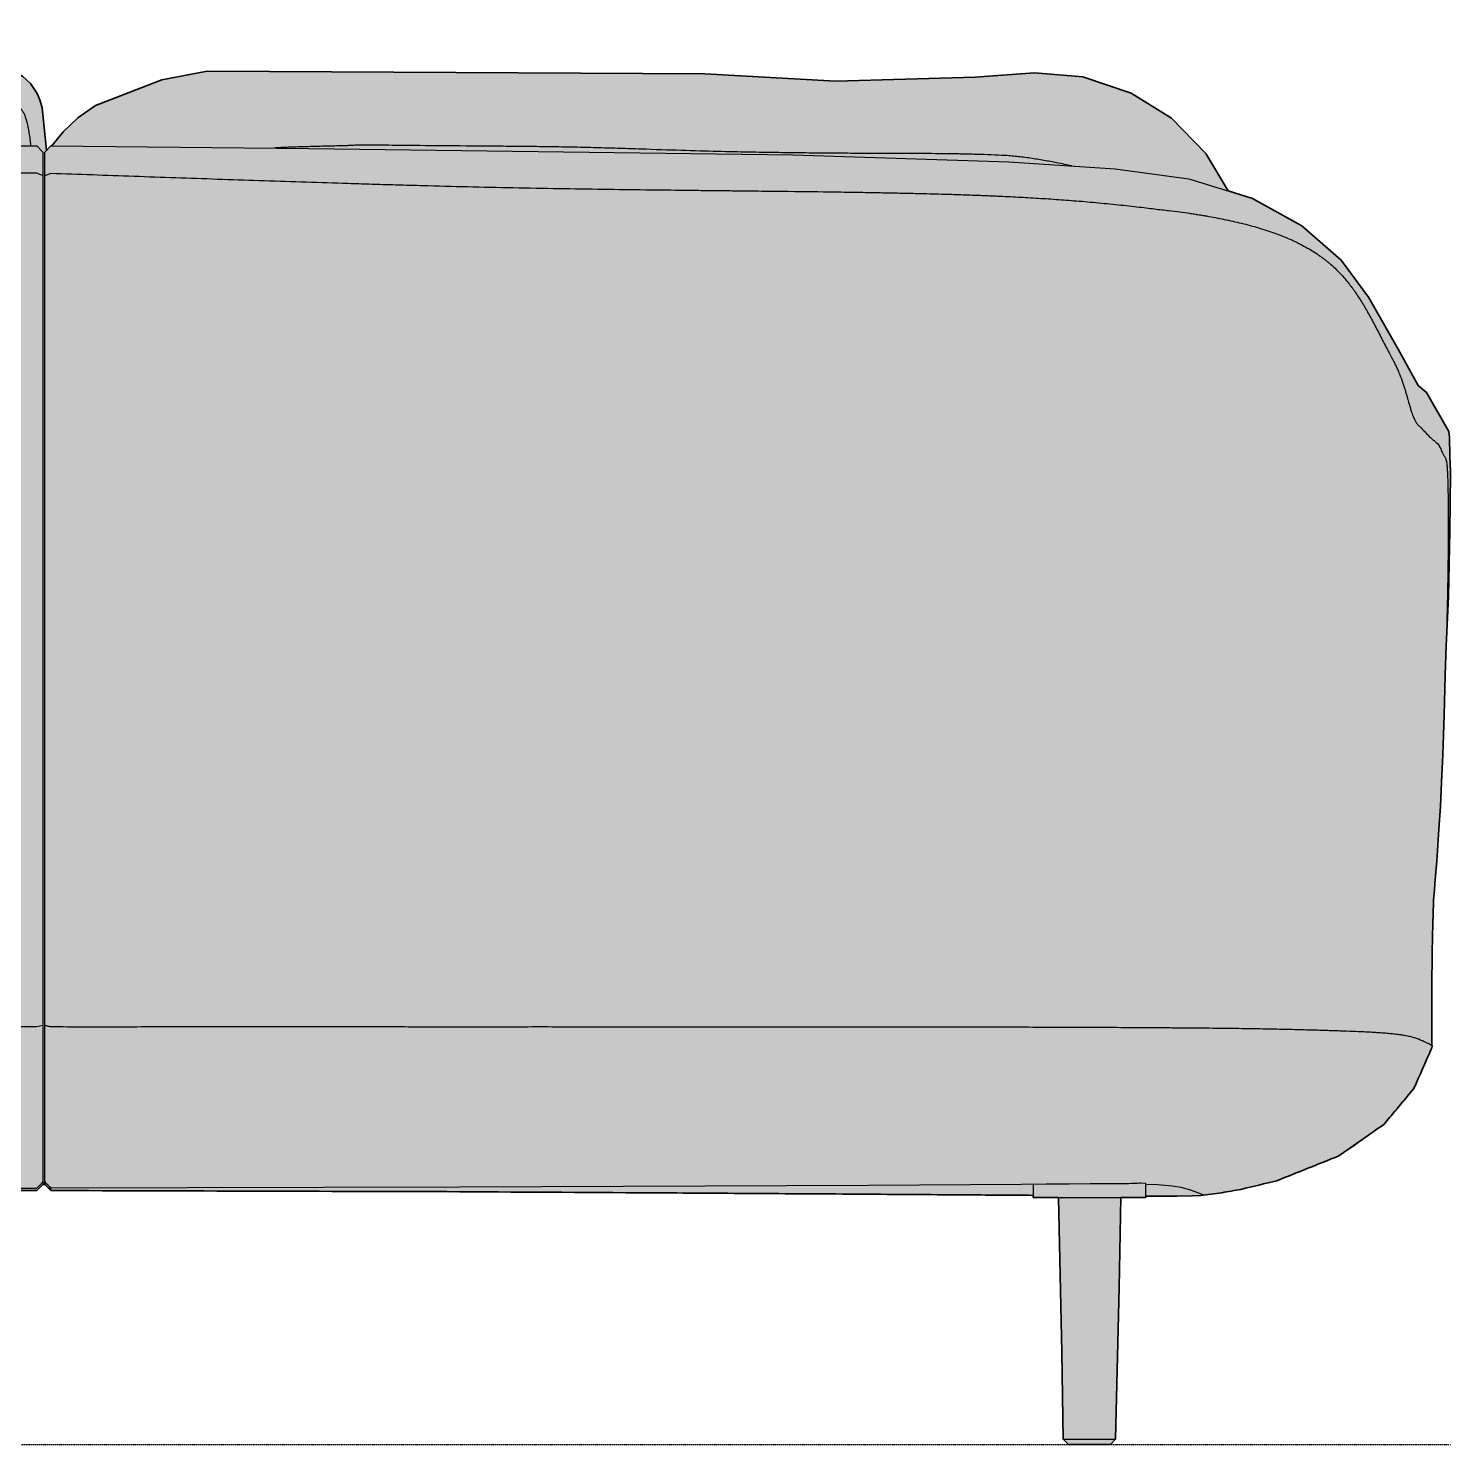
# Model space of a CAD drawing. Header units: millimetres. Extents: x -9 to 4756, y -3292 to 797.
# Drawn here: x 1513 to 2312, y -1227 to -431 of the extents above; entities that cross this region are included whole.
import ezdxf

# ---------------------------------------------------------------- set-up
doc = ezdxf.new("R2010")
doc.units = ezdxf.units.MM
doc.linetypes.add('Dots', pattern=[1, 0, -1])
doc.layers.add('Blocks', color=7, linetype='Continuous')
doc.layers.add('Blocks$Fill', color=7, linetype='Continuous', true_color=0xffffff)
for name, color, linetype, lineweight, true_color in [('Blocks$Inner', 7, 'Continuous', 25, 0x007f00), ('Blocks$Outline', 7, 'Continuous', 35, 0xff3f3f), ('Groud', 7, 'Dots', 25, 0x243775)]:
    doc.layers.add(name, color=color, linetype=linetype, lineweight=lineweight, true_color=true_color)

# ---------------------------------------------------------------- blocks, each defined once
blk = doc.blocks.new('Lune JH302 Sofa Back')
at = {"layer": 'Blocks$Fill'}
blk.add_hatch(color=256, dxfattribs=at).paths.add_polyline_path([(2350.85, 766.01), (2364.51, 761.79), (2392.23, 746.38), (2414.37, 727.08), (2429.74, 706.18), (2446.52, 676.95), (2457.62, 656.48), (2462.33, 652.61), (2474.9, 630.62), (2475.4, 627.28), (2475.56, 617.03), (2475.77, 590.3), (2474.72, 537.92), (2473.4, 510.11), (2469.4, 407), (2466.34, 366.68), (2465.39, 312.64), (2465.42, 285.21), (2465.42, 285.21), (2465.42, 285.21), (2465.44, 285.2), (2465.46, 285.19), (2465.48, 285.18), (2465.5, 285.17), (2465.51, 285.16), (2465.52, 285.15), (2465.53, 285.15), (2465.54, 285.14), (2465.54, 285.13), (2465.55, 285.13), (2465.56, 285.12), (2465.56, 285.12), (2465.57, 285.11), (2465.58, 285.11), (2465.58, 285.1), (2465.59, 285.1), (2465.59, 285.09), (2465.59, 285.09), (2465.6, 285.08), (2465.6, 285.08), (2465.6, 285.08), (2465.6, 285.08), (2465.6, 285.07), (2465.61, 285.07), (2465.61, 285.07), (2465.61, 285.07), (2465.61, 285.06), (2465.61, 285.06), (2465.61, 285.06), (2465.61, 285.06), (2465.62, 285.05), (2465.62, 285.05), (2465.62, 285.05), (2465.62, 285.05), (2465.62, 285.04), (2465.62, 285.04), (2465.62, 285.04), (2465.62, 285.03), (2465.62, 285.03), (2465.62, 285.03), (2465.62, 285.03), (2465.62, 285.02), (2465.62, 285.02), (2465.62, 285.02), (2465.62, 285.02), (2465.62, 285.01), (2465.62, 285.01), (2465.62, 285.01), (2465.62, 285.01), (2465.62, 285), (2465.62, 285), (2465.62, 285), (2465.62, 285), (2465.62, 284.99), (2465.62, 284.99), (2465.62, 284.99), (2465.62, 284.98), (2465.62, 284.98), (2465.62, 284.98), (2465.62, 284.98), (2465.62, 284.97), (2465.61, 284.97), (2465.61, 284.97), (2465.61, 284.97), (2465.61, 284.96), (2465.61, 284.96), (2465.61, 284.96), (2465.61, 284.96), (2465.6, 284.95), (2465.6, 284.95), (2465.6, 284.95), (2465.6, 284.95), (2465.6, 284.94), (2465.59, 284.94), (2465.59, 284.93), (2465.59, 284.93), (2465.58, 284.92), (2465.58, 284.92), (2465.57, 284.91), (2465.56, 284.91), (2465.56, 284.9), (2465.55, 284.9), (2465.54, 284.89), (2465.54, 284.89), (2465.53, 284.88), (2465.52, 284.88), (2465.51, 284.87), (2465.06, 283.28), (2455.25, 261.17), (2438.43, 240.97), (2413.17, 223.26), (2378.25, 209.29), (2358.04, 204.42), (2347.22, 202.53), (2335.39, 200.96), (2330.71, 200.72), (2321.95, 200.59), (2304.48, 200.59), (2304.48, 199.88), (2290.45, 199.88), (2287.59, 63.99), (2284.63, 60.93), (2261.15, 60.88), (2258.15, 63.99), (2257.29, 112.72), (2255.37, 199.88), (2241.25, 199.88), (2241.25, 201.05), (1688.89, 203.75), (1688.89, 203.76), (1685.39, 207.25), (1684.39, 207.25), (1680.89, 203.75), (958.53, 203.75), (955.03, 207.25), (954.08, 207.25), (954.08, 201.67), (952.31, 199.93), (950.54, 198.18), (950.35, 198.17), (950.09, 198.16), (949.02, 198.15), (948.18, 198.14), (947.54, 198.1), (945.79, 197.98), (939.2, 197.33), (933.98, 196.6), (932.59, 196.36), (930.72, 196), (930.24, 195.93), (929.25, 195.79), (927.88, 195.65), (924.64, 195.43), (902.56, 194.71), (778.54, 193.62), (778.54, 186.88), (764.42, 186.88), (761.65, 63.7), (758.65, 60.88), (735.2, 60.88), (732.2, 63.7), (731.35, 107.83), (729.43, 186.88), (715.31, 186.88), (715.31, 193.42), (427.52, 193.21), (424.82, 63.94), (421.82, 60.88), (398.38, 60.88), (395.38, 63.94), (392.85, 186.88), (389.54, 186.88), (386.76, 63.7), (383.76, 60.88), (360.32, 60.88), (357.32, 63.7), (356.47, 107.83), (354.54, 186.88), (340.43, 186.88), (340.43, 193.12), (297.66, 193.81), (291.89, 194.11), (290.61, 194.21), (290.03, 194.27), (289.49, 194.34), (288.48, 194.51), (288, 194.6), (287.77, 194.65), (287.56, 194.7), (287.42, 194.73), (287.29, 194.77), (286.91, 194.83), (286.58, 194.88), (286.29, 194.94), (286.04, 194.99), (285.93, 195.02), (285.82, 195.05), (285.73, 195.08), (285.64, 195.1), (285.56, 195.13), (285.49, 195.16), (285.42, 195.19), (285.39, 195.2), (285.36, 195.21), (285.33, 195.23), (285.33, 195.23), (285.33, 195.23), (285.32, 195.23), (256.35, 209.39), (243.2, 216.45), (221.39, 229.79), (204.75, 242.03), (191.21, 254.06), (177.51, 269.37), (177.49, 269.38), (177.48, 269.39), (177.46, 269.41), (177.45, 269.42), (177.43, 269.43), (177.42, 269.44), (177.41, 269.46), (177.4, 269.47), (177.39, 269.48), (177.38, 269.5), (177.36, 269.51), (177.36, 269.52), (177.35, 269.53), (177.34, 269.55), (177.33, 269.56), (177.32, 269.57), (177.31, 269.58), (177.31, 269.6), (177.3, 269.61), (177.29, 269.62), (177.29, 269.64), (177.28, 269.65), (177.28, 269.66), (177.27, 269.67), (177.27, 269.69), (177.26, 269.7), (177.26, 269.71), (177.25, 269.72), (177.25, 269.74), (177.25, 269.75), (177.25, 269.76), (177.24, 269.77), (177.24, 269.79), (177.24, 269.8), (177.24, 269.81), (177.24, 269.82), (177.24, 269.84), (177.24, 269.85), (177.24, 269.86), (177.24, 269.87), (177.24, 269.89), (177.24, 269.9), (177.24, 269.92), (177.24, 269.95), (177.24, 269.97), (177.25, 270), (177.25, 270.03), (177.25, 270.05), (177.26, 270.08), (177.27, 270.13), (177.28, 270.18), (177.31, 270.27), (177.34, 270.37), (177.66, 271.36), (177.77, 271.76), (177.82, 271.96), (177.87, 272.16), (177.91, 272.36), (177.94, 272.56), (177.96, 272.66), (177.97, 272.76), (177.98, 272.86), (177.99, 272.96), (178, 273.06), (178, 273.16), (178, 273.26), (178, 273.36), (178, 273.46), (177.99, 273.56), (177.99, 273.66), (177.98, 273.76), (177.97, 273.86), (177.95, 273.96), (177.92, 274.15), (177.88, 274.35), (177.84, 274.55), (177.75, 274.95), (177.31, 276.55), (177.21, 276.95), (177.12, 277.35), (176.96, 278.16), (176.83, 278.97), (176.77, 279.37), (176.73, 279.78), (175.27, 282.62), (174.62, 283.97), (174.32, 284.6), (174.06, 285.21), (173.38, 359.31), (173.13, 366.64), (172.79, 370.89), (168.79, 429.63), (166.77, 486.13), (163.7, 591.01), (163.63, 604.27), (163.89, 616.3), (164.07, 622.2), (175.11, 650.99), (181.54, 655.96), (182.48, 657.64), (203.57, 695.84), (219.1, 719.83), (241.58, 742.26), (268.52, 758.8), (282.36, 763.88), (286.09, 776.6), (299.57, 801.29), (317.33, 821.38), (340.66, 837.57), (365.59, 847.26), (404.66, 850.36), (469.89, 845.83), (614.09, 852.36), (722.79, 857.41), (799.71, 857.01), (850.33, 853.37), (888.21, 846.55), (924.69, 832.02), (934.75, 824.89), (943, 817.03), (953.67, 801.5), (953.71, 802.09), (955.25, 811.65), (957.34, 818.7), (960.42, 824.44), (964.69, 829.11), (970.63, 832.86), (978.81, 835.49), (989.63, 836.81), (1010.14, 838.62), (1077.45, 839.96), (1642.79, 837.48), (1660.13, 835.59), (1667.19, 833.55), (1672.81, 830.58), (1677.48, 826.4), (1681.19, 820.72), (1682.65, 817.17), (1683.94, 812.69), (1686.41, 788.88), (1688.88, 791.36), (1689.33, 791.36), (1695.69, 799.3), (1703.93, 807.04), (1713.99, 814.05), (1751.26, 828.43), (1776.66, 833.35), (2056.56, 831.81), (2130.17, 827.73), (2208.5, 829.95), (2241.92, 832.36), (2269.08, 830.18), (2296.26, 821.09), (2318.98, 806.93), (2338.35, 787.12)], flags=0)
at = {"layer": 'Blocks$Inner'}
for p, q in [((958.53, 791.36), (1680.89, 791.36)), ((1680.89, 791.36), (1684.39, 787.86)), ((1684.39, 787.86), (1684.39, 774.6)), ((1682.64, 296.14), (1680.89, 295.75)), ((1684.39, 296.54), (1682.64, 296.14)), ((1680.89, 295.75), (958.53, 295.75)), ((2273.16, 207.5), (2261.69, 207.43)), ((2304.99, 207.23), (2304.48, 207.25))]:
    blk.add_line(p, q, dxfattribs=at)
for points in [[(1686.41, 788.88), (1683.94, 812.69), (1682.65, 817.17), (1681.19, 820.72), (1677.48, 826.4), (1672.81, 830.58), (1667.19, 833.55), (1660.13, 835.59), (1642.79, 837.48), (1364.44, 840.02), (1319.66, 839.87), (1077.45, 839.96), (1010.14, 838.62), (989.63, 836.81), (978.81, 835.49), (970.63, 832.86), (964.69, 829.11), (960.42, 824.44), (957.34, 818.7), (955.25, 811.65), (953.71, 802.09), (953.67, 801.5)], [(2350.85, 766.01), (2338.35, 787.12), (2318.98, 806.93), (2296.26, 821.09), (2269.08, 830.18), (2241.92, 832.36), (2208.5, 829.95), (2130.17, 827.73), (2056.56, 831.81), (1776.66, 833.35), (1751.26, 828.43), (1713.99, 814.05), (1703.93, 807.04), (1695.69, 799.3), (1689.33, 791.36)], [(1685.39, 787.86), (1688.88, 791.36), (1833.98, 789.8), (2106.15, 786.34), (2227.56, 782.42), (2287.34, 778.42), (2328.66, 772.87), (2364.51, 761.79), (2392.23, 746.38), (2414.37, 727.08), (2429.74, 706.18), (2446.52, 676.95), (2457.62, 656.48), (2462.33, 652.61), (2474.9, 630.62), (2475.4, 627.28), (2475.56, 617.03), (2475.81, 607.76), (2475.77, 590.3), (2475.52, 574.85), (2474.72, 537.92), (2473.31, 508.13)], [(1684.39, 774.6), (1682.64, 775.33), (1680.89, 776.06), (958.53, 776.06), (956.78, 775.33), (955.03, 774.6)], [(1685.39, 774.6), (1687.14, 775.27), (1688.9, 775.99)], [(2473.43, 511.1), (2472.91, 493.62), (2472.27, 471.06), (2471.52, 449), (2470.86, 433.52), (2470.17, 419.81), (2469.4, 407), (2469, 400.96), (2468.58, 394.95), (2468.13, 388.95), (2467.66, 382.86), (2467.14, 376.47), (2466.83, 372.73), (2466.39, 367.32), (2466.34, 366.68)], [(2465.51, 284.87), (2465.06, 283.28), (2455.25, 261.17), (2438.43, 240.97), (2413.17, 223.26), (2378.25, 209.29), (2358.04, 204.42), (2347.22, 202.53), (2335.39, 200.96)], [(1685.39, 207.25), (1684.39, 207.25)], [(2261.69, 207.43), (2248.54, 207.33), (2234.6, 207.22), (2206.02, 206.99), (2148.59, 206.61), (1918.81, 205.58), (1688.89, 205.09)], [(1688.89, 203.75), (1918.73, 203.11), (2033.63, 202.44), (2091.05, 202.07), (2148.31, 201.7), (2205.19, 201.32), (2241.25, 201.05)], [(2241.25, 207.27), (2241.25, 199.88), (2304.48, 199.88), (2304.48, 207.57), (2304.31, 207.68), (2301.74, 207.83)], [(2291.02, 207.49), (2282.51, 207.52), (2273.16, 207.5)], [(2304.48, 200.59), (2308.23, 200.58), (2321.95, 200.59), (2330.71, 200.72), (2335.39, 200.96), (2336.87, 201.29), (2334.71, 202.11), (2329.9, 203.88), (2324.47, 205.53), (2319.38, 206.29), (2311.19, 206.96), (2304.99, 207.23)], [(2255.37, 199.88), (2257.29, 112.72), (2258.15, 63.99), (2261.15, 60.88), (2284.63, 60.93), (2287.59, 63.99), (2289.6, 149.24), (2290.45, 199.88)], [(2258.15, 63.99), (2259.18, 63.99), (2261.85, 63.99), (2265.88, 63.99), (2270.73, 63.98), (2275.83, 63.99), (2280.59, 63.99), (2284.41, 63.98), (2286.84, 63.99), (2287.59, 63.99)]]:
    blk.add_lwpolyline(points, dxfattribs=at)
blk.add_lwpolyline([(955.03, 208.59), (956.78, 206.84), (958.53, 205.09), (1680.89, 205.09), (1682.64, 206.84), (1684.39, 208.59), (1684.39, 207.25), (1680.89, 203.75), (958.53, 203.75), (955.03, 207.25)], close=True, dxfattribs=at)
for points, knots in [([(1677.68, 791.36), (1677.67, 791.47), (1677.66, 791.58), (1677.65, 791.69), (1677.61, 792.06), (1677.49, 793.22), (1677.2, 795.73), (1676.74, 798.79), (1676.25, 801.33), (1675.83, 803.18), (1675.49, 804.55), (1675.16, 805.83), (1674.73, 807.28), (1674.18, 808.79), (1673.52, 810.05), (1672.88, 811.03), (1672.33, 811.8), (1671.7, 812.57), (1670.78, 813.56), (1669.49, 814.73), (1668.08, 815.79), (1666.9, 816.55), (1666, 817.08), (1665.08, 817.55), (1663.81, 818.1), (1662.14, 818.68), (1660.4, 819.14), (1658.98, 819.48), (1658.09, 819.68), (1657.38, 819.83), (1656.71, 819.95), (1655.6, 820.13), (1654.04, 820.29), (1652.22, 820.43), (1650.45, 820.59), (1648.86, 820.76), (1647.17, 820.98), (1645.51, 821.25), (1643.74, 821.55), (1641.82, 821.86), (1639.66, 822.17), (1637.19, 822.47), (1634.82, 822.71), (1632.71, 822.87), (1630.95, 822.99), (1629.25, 823.09), (1627.26, 823.25), (1625.03, 823.44), (1622.34, 823.67), (1618.1, 823.94), (1611.99, 824.14), (1602.15, 824.21), (1592.51, 824.18), (1579.94, 824.04), (1564.78, 823.81), (1547.72, 823.51), (1529.3, 823.17), (1510.12, 822.83), (1490.79, 822.49), (1475.05, 822.23), (1462.97, 822.03), (1454.29, 821.89), (1445.83, 821.76), (1434.49, 821.57), (1420.38, 821.35), (1403.47, 821.07), (1381, 820.68), (1353.03, 820.18), (1330.8, 819.75), (1319.71, 819.52)], [0.6914513, 0.6914513, 0.6914513, 0.6914513, 0.6920154, 0.6920154, 0.6920154, 0.6939655, 0.6982759, 0.7068966, 0.7155172, 0.7198276, 0.7241379, 0.7284483, 0.7327586, 0.7413793, 0.75, 0.7543103, 0.7586207, 0.762931, 0.7672414, 0.7758621, 0.7844828, 0.7887931, 0.7931034, 0.7974138, 0.8017241, 0.8103448, 0.8189655, 0.8232759, 0.8275862, 0.8297414, 0.8318966, 0.8362069, 0.8448276, 0.8534483, 0.8577586, 0.862069, 0.8663793, 0.8706897, 0.875, 0.8793103, 0.8836207, 0.887931, 0.8922414, 0.8943966, 0.8965517, 0.8987069, 0.9008621, 0.9051724, 0.9094828, 0.9137931, 0.9224138, 0.9267241, 0.9310345, 0.9353448, 0.9396552, 0.9439655, 0.9482759, 0.9525862, 0.9568966, 0.9612069, 0.9633621, 0.9655172, 0.9676724, 0.9698276, 0.9741379, 0.9784483, 0.9827586, 0.9913793, 1, 1, 1, 1]), ([(2262.87, 780.05), (2261.98, 780.27), (2261.01, 780.49), (2259.95, 780.72), (2258.54, 781.03), (2254.89, 781.77), (2248.31, 783.01), (2241.89, 784.08), (2236.77, 784.81), (2233.03, 785.28), (2229.31, 785.64), (2224.17, 786.02), (2217.61, 786.32), (2211.04, 786.5), (2205.93, 786.62), (2202.16, 786.73), (2198.65, 786.83), (2194.39, 786.91), (2189.37, 786.95), (2183.88, 786.98), (2178.66, 787.01), (2174.18, 787.05), (2169.1, 787.09), (2161.8, 787.11), (2151.74, 787.13), (2138.72, 787.14), (2125.15, 787.22), (2111.9, 787.36), (2098.4, 787.52), (2083.6, 787.76), (2066.57, 788.08), (2046.3, 788.64), (2027.52, 789.28), (2011.86, 789.79), (1999.93, 790.16), (1989.94, 790.43), (1981.96, 790.6), (1976.07, 790.72), (1970.01, 790.81), (1961.46, 790.92), (1950.19, 791.04), (1936.19, 791.16), (1917.54, 791.31), (1895.52, 791.49), (1875.08, 791.7), (1864.61, 791.8), (1860.9, 791.73), (1858.95, 791.64), (1857.51, 791.55), (1855.89, 791.47), (1854.13, 791.41), (1852.46, 791.36), (1850.56, 791.32), (1847.97, 791.26), (1844.54, 791.18), (1840.24, 791.08), (1834.32, 790.93), (1828.32, 790.76), (1822.52, 790.54), (1818.48, 790.35), (1815.91, 790.22), (1814.69, 790.16)], [0.148065, 0.148065, 0.148065, 0.148065, 0.1587722, 0.1587722, 0.1587722, 0.1730769, 0.1923077, 0.2115385, 0.2211538, 0.2307692, 0.2403846, 0.25, 0.2692308, 0.2884615, 0.2980769, 0.3076923, 0.3173077, 0.3269231, 0.3461538, 0.3653846, 0.375, 0.3846154, 0.3942308, 0.4038462, 0.4230769, 0.4423077, 0.4615385, 0.4807692, 0.5, 0.5192308, 0.5384615, 0.5576923, 0.5769231, 0.5865385, 0.5961538, 0.6057692, 0.6105769, 0.6153846, 0.6201923, 0.625, 0.6346154, 0.6442308, 0.6538462, 0.6730769, 0.6923077, 0.7115385, 0.7307692, 0.7403846, 0.75, 0.7596154, 0.7644231, 0.7692308, 0.7740385, 0.7788462, 0.7884615, 0.7980769, 0.8076923, 0.8269231, 0.8365385, 0.8461538, 0.8551052, 0.8551052, 0.8551052, 0.8551052]), ([(1685.39, 774.6), (1685.39, 775.79), (1685.39, 778), (1685.39, 780.86), (1685.39, 782.88), (1685.39, 784.25), (1685.39, 786.05), (1685.39, 787.78), (1685.39, 787.98), (1685.39, 787.73)], [0, 0, 0, 0, 0.0714286, 0.1428571, 0.2142857, 0.25, 0.2857143, 0.4285714, 0.5714286, 0.5714286, 0.5714286, 0.5714286]), ([(1688.9, 775.99), (1704.44, 775.46), (1735.58, 774.31), (1774.64, 772.97), (1805.97, 771.93), (1829.52, 771.15), (1849.16, 770.52), (1864.92, 770.03), (1876.71, 769.67), (1888.68, 769.33), (1905.13, 768.88), (1926.26, 768.35), (1952.04, 767.8), (1977.68, 767.34), (2002.63, 766.96), (2026.35, 766.66), (2044.63, 766.45), (2058.09, 766.3), (2064.37, 766.23), (2067.4, 766.2)], [5.97129761, 5.97129761, 5.97129761, 5.97129761, 5.97936213, 5.98742664, 5.9914589, 5.99549116, 5.99952342, 6.00153954, 6.00355567, 6.0055718, 6.00758793, 6.01162019, 6.01565245, 6.01968471, 6.02371696, 6.02774922, 6.03178148, 6.03379761, 6.03581204, 6.03581204, 6.03581204, 6.03581204]), ([(1684.39, 774.6), (1684.39, 766.5), (1684.39, 754.76), (1684.39, 739.23), (1684.39, 724.48), (1684.39, 709.48), (1684.39, 694.41), (1684.39, 683.22), (1684.39, 667.97), (1684.39, 648.48), (1684.39, 629.22), (1684.39, 614.43), (1684.39, 605.2), (1684.39, 597.04), (1684.39, 582.86), (1684.39, 562.57), (1684.39, 535.07), (1684.39, 507.45), (1684.39, 478.71), (1684.39, 449.99), (1684.39, 421.37), (1684.39, 392.86), (1684.39, 368.63), (1684.39, 347.49), (1684.39, 330.8), (1684.39, 315.48), (1684.39, 304.51), (1684.39, 298.57), (1684.39, 296.54)], [21.730316, 21.730316, 21.730316, 21.730316, 47.914755, 59.376517, 70.83828, 94.171644, 105.836231, 117.096148, 128.356064, 152.234259, 176.112453, 186.441565, 196.770677, 203.875088, 210.9795, 239.400705, 264.850667, 293.509517, 322.28524, 351.052706, 379.793587, 408.561195, 437.363881, 453.450994, 472.901596, 488.171417, 500.087478, 506.284233, 506.284233, 506.284233, 506.284233]), ([(1685.39, 296.55), (1685.39, 304.5), (1685.39, 320.4), (1685.39, 344.28), (1685.39, 364.18), (1685.39, 380.11), (1685.39, 392.08), (1685.39, 404.08), (1685.39, 420.09), (1685.39, 440.15), (1685.39, 464.32), (1685.39, 496.59), (1685.39, 528.91), (1685.39, 561.19), (1685.39, 585.38), (1685.39, 605.53), (1685.39, 621.63), (1685.39, 633.68), (1685.39, 645.72), (1685.39, 657.75), (1685.39, 669.76), (1685.39, 685.66), (1685.39, 705.46), (1685.39, 736.76), (1685.39, 759.6), (1685.39, 774.6)], [2.9712977, 2.9712977, 2.9712977, 2.9712977, 3.0212976, 3.0712976, 3.1212976, 3.1462976, 3.1712976, 3.1962976, 3.2212976, 3.2712976, 3.3212976, 3.3712976, 3.4712976, 3.5212976, 3.5712976, 3.6212976, 3.6462976, 3.6712976, 3.6962976, 3.7212976, 3.7462976, 3.7712976, 3.8212976, 3.8712976, 3.9712976, 3.9712976, 3.9712976, 3.9712976]), ([(2067.41, 766.2), (2070.44, 766.16), (2076.31, 766.1), (2087.43, 765.98), (2105.29, 765.78), (2122.55, 765.57), (2137.6, 765.36), (2148.02, 765.19), (2156.18, 765.04), (2162.5, 764.92), (2167.22, 764.82), (2171.73, 764.72), (2177.22, 764.6), (2183.33, 764.44), (2189.68, 764.27), (2195.33, 764.1), (2200.58, 763.93), (2205.67, 763.76), (2210.04, 763.6), (2213.72, 763.45), (2216.64, 763.33), (2219.64, 763.2), (2223.55, 763.03), (2228.4, 762.8), (2234.13, 762.5), (2241.72, 762.08), (2249.27, 761.61), (2256.9, 761.08), (2262.65, 760.65), (2268.63, 760.17), (2276.97, 759.45), (2287.59, 758.42), (2299.65, 757.09), (2309.89, 755.87), (2317.57, 754.92), (2323.73, 754.15), (2328.2, 753.56), (2331.74, 753.05), (2334.51, 752.62), (2337.3, 752.17), (2340.81, 751.56), (2344.99, 750.78), (2349.81, 749.79), (2354.67, 748.72), (2359.59, 747.55), (2366, 745.87), (2373.76, 743.52), (2381.04, 740.83), (2386.59, 738.44), (2390.59, 736.53), (2394.46, 734.47), (2398.2, 732.27), (2401.14, 730.35), (2403.37, 728.77), (2405, 727.55), (2406.49, 726.38), (2408.26, 724.92), (2410.28, 723.14), (2412.82, 720.7), (2415.37, 717.98), (2417.7, 715.21), (2420.09, 712.18), (2423.19, 707.85), (2426.3, 702.95), (2428.76, 698.76), (2430.56, 695.56), (2432.41, 692.14), (2434.99, 687.23), (2437.59, 682.15), (2440.03, 677.44), (2441.75, 674.21), (2443.31, 671.26), (2444.65, 668.6), (2445.83, 666.15), (2447.26, 662.95), (2448.77, 659.06), (2449.97, 655.27), (2450.81, 652.46), (2451.38, 650.44), (2451.88, 648.68), (2452.42, 646.76), (2452.86, 645.21), (2453.29, 643.77), (2453.63, 642.67), (2453.94, 641.7), (2454.22, 640.89), (2454.45, 640.25), (2454.68, 639.63), (2454.98, 638.88), (2455.35, 638.04), (2455.79, 637.13), (2456.42, 635.99), (2457.13, 634.95), (2457.99, 633.97), (2458.72, 633.25), (2459.52, 632.51), (2460.61, 631.43), (2461.73, 630.22), (2462.86, 628.98), (2463.71, 628.11), (2464.4, 627.43), (2464.95, 626.93), (2465.36, 626.57), (2465.77, 626.22), (2466.34, 625.77), (2467.05, 625.23), (2467.9, 624.55), (2468.69, 623.77), (2469.42, 622.73), (2470.07, 621.47), (2470.55, 620.44), (2470.9, 619.68), (2471.13, 619.17), (2471.35, 618.69), (2471.64, 618.1), (2471.99, 617.49), (2472.38, 616.97), (2472.86, 616.3), (2473.26, 615.32), (2473.57, 613.85), (2473.75, 612.56), (2473.89, 611.32), (2473.97, 610.32), (2474.02, 609.56), (2474.06, 609), (2474.09, 608.56), (2474.11, 608.12), (2474.14, 607.63), (2474.17, 607.09), (2474.19, 606.57), (2474.21, 605.98), (2474.25, 605.14), (2474.29, 604), (2474.34, 602.48), (2474.39, 600.3), (2474.45, 597.3), (2474.51, 593.51), (2474.55, 589.6), (2474.59, 584.09), (2474.61, 576.7), (2474.57, 568.59), (2474.51, 561.84), (2474.45, 556.66), (2474.38, 551.5), (2474.3, 546.35), (2474.22, 541.93), (2474.15, 538.28), (2474.09, 535.41), (2474.02, 532.64), (2473.94, 529.26), (2473.84, 525.11), (2473.71, 520.19), (2473.56, 515.24), (2473.47, 512.3), (2473.42, 510.73)], [0.0645161, 0.0645161, 0.0645161, 0.0645161, 0.0665323, 0.0685484, 0.0725806, 0.0806452, 0.0846774, 0.0887097, 0.0927419, 0.0947581, 0.0967742, 0.0987903, 0.1008065, 0.1048387, 0.108871, 0.1129032, 0.1169355, 0.1209677, 0.125, 0.1270161, 0.1290323, 0.1310484, 0.1330645, 0.1370968, 0.141129, 0.1451613, 0.1532258, 0.1572581, 0.1612903, 0.1653226, 0.1693548, 0.1774194, 0.1854839, 0.1935484, 0.2016129, 0.2096774, 0.2177419, 0.2217742, 0.2258065, 0.2298387, 0.233871, 0.2419355, 0.25, 0.2580645, 0.266129, 0.2741935, 0.2903226, 0.3064516, 0.3145161, 0.3225806, 0.3306452, 0.3387097, 0.3467742, 0.3508065, 0.3548387, 0.358871, 0.3629032, 0.3709677, 0.3790323, 0.3870968, 0.391129, 0.3951613, 0.4032258, 0.4112903, 0.4153226, 0.4193548, 0.4233871, 0.4274194, 0.4354839, 0.4395161, 0.4435484, 0.4475806, 0.4516129, 0.4556452, 0.4596774, 0.4677419, 0.4758065, 0.4798387, 0.483871, 0.4879032, 0.4919355, 0.5, 0.5040323, 0.5080645, 0.5120968, 0.5141129, 0.516129, 0.5181452, 0.5201613, 0.5241935, 0.5282258, 0.5322581, 0.5403226, 0.5443548, 0.5483871, 0.5524194, 0.5564516, 0.5645161, 0.5685484, 0.5725806, 0.5766129, 0.578629, 0.5806452, 0.5826613, 0.5846774, 0.5887097, 0.5927419, 0.5967742, 0.6008065, 0.6048387, 0.608871, 0.6108871, 0.6129032, 0.6149194, 0.6169355, 0.6209677, 0.625, 0.6290323, 0.6370968, 0.641129, 0.6451613, 0.6491935, 0.6532258, 0.6572581, 0.6612903, 0.6653226, 0.6693548, 0.6733871, 0.6754032, 0.6774194, 0.6794355, 0.6814516, 0.6854839, 0.6895161, 0.6935484, 0.7016129, 0.7096774, 0.7177419, 0.7258065, 0.7419355, 0.7580645, 0.766129, 0.7741935, 0.7822581, 0.7903226, 0.7983871, 0.8024194, 0.8064516, 0.8104839, 0.8145161, 0.8225806, 0.8306452, 0.8346774, 0.8387097, 0.8387097, 0.8387097, 0.8387097]), ([(2466.35, 366.82), (2466.3, 365.53), (2466.21, 362.95), (2466.05, 358.01), (2465.89, 352.36), (2465.75, 346.45), (2465.65, 341.27), (2465.57, 336.64), (2465.52, 332.39), (2465.48, 329.05), (2465.46, 326.43), (2465.44, 324.44), (2465.43, 322.52), (2465.41, 320.21), (2465.4, 317.64), (2465.39, 314.98), (2465.38, 311.82), (2465.38, 308.99), (2465.38, 306.06), (2465.38, 303.65), (2465.39, 301.12), (2465.39, 297.87), (2465.4, 293.9), (2465.41, 289.39), (2465.41, 286.56), (2465.42, 285.21)], [0.903393, 0.903393, 0.903393, 0.903393, 0.90524194, 0.90725806, 0.91129032, 0.91532258, 0.91935484, 0.9233871, 0.92741935, 0.93145161, 0.93346774, 0.93548387, 0.9375, 0.93951613, 0.94354839, 0.94758065, 0.9516129, 0.95967742, 0.96370968, 0.96774194, 0.97177419, 0.97580645, 0.98387097, 0.99193548, 1, 1, 1, 1]), ([(1684.39, 296.54), (1684.39, 292.47), (1684.39, 284.45), (1684.39, 275.13), (1684.39, 268.27), (1684.39, 263.58), (1684.39, 259.1), (1684.39, 253.4), (1684.39, 246.85), (1684.39, 239.51), (1684.39, 232.81), (1684.39, 226.85), (1684.39, 221.84), (1684.39, 216.34), (1684.39, 211.41), (1684.39, 209.25), (1684.39, 208.58)], [-179.671986, -179.671986, -179.671986, -179.671986, -167.007245, -154.172424, -148.358851, -142.545279, -136.731707, -130.918135, -119.291702, -107.66527, -94.186945, -80.708621, -67.230312, -53.752003, -26.876289, 0, 0, 0, 0]), ([(1685.39, 208.59), (1685.39, 209.14), (1685.39, 210.86), (1685.39, 215.23), (1685.39, 220.59), (1685.39, 226.08), (1685.39, 230.05), (1685.39, 233.6), (1685.39, 237.38), (1685.39, 241.53), (1685.39, 246.12), (1685.39, 249.76), (1685.39, 253.6), (1685.39, 257.64), (1685.39, 261.89), (1685.39, 267.86), (1685.39, 275.75), (1685.39, 285.77), (1685.39, 292.88), (1685.39, 296.55)], [2, 2, 2, 2, 2.125, 2.25, 2.375, 2.4375, 2.5, 2.53125, 2.5625, 2.625, 2.65625, 2.6875, 2.71875, 2.75, 2.78125, 2.8125, 2.875, 2.9375, 3, 3, 3, 3]), ([(1688.84, 295.75), (1688.27, 295.89), (1687.12, 296.16), (1685.96, 296.42), (1685.39, 296.55)], [1.9714279, 1.9714279, 1.9714279, 1.9714279, 2.4712977, 2.9712977, 2.9712977, 2.9712977, 2.9712977]), ([(2465.42, 285.21), (2464.25, 286.02), (2463.36, 286.42), (2461.98, 287.01), (2460.67, 287.65), (2459.4, 288.21), (2458.04, 288.82), (2456.43, 289.42), (2454.44, 290.06), (2452.26, 290.49), (2450.08, 290.93), (2448.17, 291.26), (2446.31, 291.49), (2444.64, 291.68), (2443.27, 291.81), (2441.78, 291.95), (2440.17, 292.11), (2438.43, 292.28), (2436.51, 292.41), (2434.41, 292.54), (2431.38, 292.75), (2427.08, 292.97), (2421.01, 293.22), (2413.96, 293.47), (2405.76, 293.74), (2396.41, 294.02), (2385.72, 294.29), (2373.8, 294.56), (2360.53, 294.76), (2348.48, 294.93), (2338.36, 295.03), (2330.47, 295.09), (2322.35, 295.15), (2311.32, 295.25), (2297.09, 295.33), (2273.6, 295.46), (2243.42, 295.56), (2206.65, 295.64), (2169.71, 295.6), (2132.72, 295.76), (2095.72, 295.73), (2058.78, 295.75), (2021.75, 295.74), (1984.77, 295.74), (1947.75, 295.76), (1910.77, 295.67), (1873.8, 295.81), (1836.8, 295.75), (1799.8, 295.78), (1762.82, 295.79), (1725.83, 295.72), (1701.19, 295.75), (1688.84, 295.75)], [1, 1, 1, 1, 1.0285714, 1.0571429, 1.0857143, 1.1142857, 1.1428571, 1.1714286, 1.2, 1.2285714, 1.2428571, 1.2571429, 1.2714286, 1.2785714, 1.2857143, 1.2928571, 1.3, 1.3071429, 1.3142857, 1.3214286, 1.3285714, 1.3428571, 1.3571429, 1.3714286, 1.3857143, 1.4, 1.4142857, 1.4285714, 1.4428571, 1.4571429, 1.4642857, 1.4714286, 1.4785714, 1.4857143, 1.5, 1.5142857, 1.5428571, 1.5714286, 1.6, 1.6285714, 1.6571429, 1.6857143, 1.7142857, 1.7428571, 1.7714286, 1.8, 1.8285714, 1.8571429, 1.8857143, 1.9142857, 1.9428571, 1.9714279, 1.9714279, 1.9714279, 1.9714279]), ([(1685.39, 208.59), (1685.97, 208.01), (1687.14, 206.84), (1688.3, 205.68), (1688.88, 205.09)], [0, 0, 0, 0, 0.5, 0.9993436, 0.9993436, 0.9993436, 0.9993436]), ([(1685.39, 207.25), (1685.39, 207.46), (1685.39, 207.92), (1685.39, 208.35), (1685.39, 208.59)], [1, 1, 1, 1, 1.444444, 2, 2, 2, 2])]:
    blk.add_open_spline(points, degree=3, knots=knots, dxfattribs=at)
for points in [[(2263.12, 760.62), (2263.65, 760.56), (2264.18, 760.5), (2264.71, 760.44)], [(2465.42, 285.21), (2465.66, 285.1), (2465.69, 284.98), (2465.51, 284.87)], [(1688.89, 203.75), (1688.31, 204.34), (1687.14, 205.5), (1685.97, 206.67), (1685.39, 207.25)], [(1688.89, 205.09), (1688.89, 205.05), (1688.89, 204.95), (1688.9, 204.81), (1688.9, 204.66), (1688.91, 204.51), (1688.91, 204.36), (1688.9, 204.21), (1688.9, 204.07), (1688.89, 203.91), (1688.9, 203.81), (1688.89, 203.75)], [(2292.13, 207.48), (2291.82, 207.48), (2291.51, 207.48), (2291.02, 207.49)], [(2301.75, 207.83), (2300.68, 207.82), (2297.94, 207.76), (2294.19, 207.59), (2292.13, 207.48)]]:
    blk.add_open_spline(points, degree=3, dxfattribs=at)
at = {"layer": 'Blocks$Outline'}
for points in [[(953.67, 801.5), (953.71, 802.09), (955.25, 811.65), (957.34, 818.7), (960.42, 824.44), (964.69, 829.11), (970.63, 832.86), (978.81, 835.49), (989.63, 836.81), (1010.14, 838.62), (1077.45, 839.96), (1319.66, 839.87), (1364.44, 840.02), (1642.79, 837.48), (1660.13, 835.59), (1667.19, 833.55), (1672.81, 830.58), (1677.48, 826.4), (1681.19, 820.72), (1682.65, 817.17), (1683.94, 812.69), (1686.41, 788.88)], [(1689.33, 791.36), (1695.69, 799.3), (1703.93, 807.04), (1713.99, 814.05), (1751.26, 828.43), (1776.66, 833.35), (2056.56, 831.81), (2130.17, 827.73), (2208.5, 829.95), (2241.92, 832.36), (2269.08, 830.18), (2296.26, 821.09), (2318.98, 806.93), (2338.35, 787.12), (2350.85, 766.01)], [(1686.41, 788.88), (1688.88, 791.36), (1689.33, 791.36)], [(2350.85, 766.01), (2364.51, 761.79), (2392.23, 746.38), (2414.37, 727.08), (2429.74, 706.18), (2446.52, 676.95), (2457.62, 656.48), (2462.33, 652.61), (2474.9, 630.62), (2475.4, 627.28), (2475.56, 617.03), (2475.81, 607.76), (2475.77, 590.3), (2475.52, 574.85), (2474.72, 537.92), (2473.4, 510.11)], [(2473.4, 510.11), (2472.91, 493.62), (2472.27, 471.06), (2471.52, 449), (2470.86, 433.52), (2470.17, 419.81), (2469.4, 407), (2469, 400.96), (2468.58, 394.95), (2468.13, 388.95), (2467.66, 382.86), (2467.14, 376.47), (2466.83, 372.73), (2466.39, 367.32), (2466.34, 366.68)], [(1684.39, 207.25), (1680.89, 203.75), (958.53, 203.75), (955.03, 207.25)], [(1685.39, 207.25), (1684.39, 207.25)], [(2255.37, 199.88), (2241.25, 199.88), (2241.25, 201.05)], [(2304.48, 200.59), (2304.48, 199.88), (2290.45, 199.88)], [(2335.39, 200.96), (2330.71, 200.72), (2321.95, 200.59), (2308.23, 200.58), (2304.48, 200.59)], [(2290.45, 199.88), (2289.6, 149.24), (2287.59, 63.99), (2284.63, 60.93), (2261.15, 60.88), (2258.15, 63.99), (2257.29, 112.72), (2255.37, 199.88)]]:
    blk.add_lwpolyline(points, dxfattribs=at)
for points, knots in [([(2466.34, 366.68), (2466.3, 365.44), (2466.21, 362.91), (2466.05, 358.01), (2465.89, 352.36), (2465.75, 346.45), (2465.65, 341.27), (2465.57, 336.64), (2465.52, 332.39), (2465.48, 329.05), (2465.46, 326.43), (2465.44, 324.44), (2465.43, 322.52), (2465.41, 320.21), (2465.4, 317.64), (2465.39, 314.98), (2465.38, 311.82), (2465.38, 308.99), (2465.38, 306.06), (2465.38, 303.65), (2465.39, 301.12), (2465.39, 297.87), (2465.4, 293.9), (2465.41, 289.39), (2465.41, 286.57), (2465.42, 285.21)], [0.90345915, 0.90345915, 0.90345915, 0.90345915, 0.90524194, 0.90725806, 0.91129032, 0.91532258, 0.91935484, 0.9233871, 0.92741935, 0.93145161, 0.93346774, 0.93548387, 0.9375, 0.93951613, 0.94354839, 0.94758065, 0.9516129, 0.95967742, 0.96370968, 0.96774194, 0.97177419, 0.97580645, 0.98387097, 0.99193548, 0.99999557, 0.99999557, 0.99999557, 0.99999557]), ([(2465.42, 285.21), (2465.66, 285.1), (2465.69, 284.98), (2465.51, 284.87), (2465.36, 284.34), (2465.21, 283.81), (2465.06, 283.28), (2461.79, 275.91), (2458.52, 268.54), (2455.25, 261.17), (2449.64, 254.44), (2444.04, 247.7), (2438.43, 240.97), (2430.01, 235.07), (2421.59, 229.16), (2413.17, 223.26), (2401.53, 218.6), (2389.89, 213.95), (2378.25, 209.29), (2371.51, 207.66), (2364.78, 206.04), (2358.04, 204.42), (2354.43, 203.79), (2350.83, 203.16), (2347.22, 202.53), (2343.28, 202.01), (2339.34, 201.48), (2335.39, 200.96)], [0, 0, 0, 0, 0.021611, 0.021611, 0.021611, 1.021611, 1.021611, 1.021611, 2.021611, 2.021611, 2.021611, 3.021611, 3.021611, 3.021611, 4.021611, 4.021611, 4.021611, 5.021611, 5.021611, 5.021611, 6.021611, 6.021611, 6.021611, 7.021611, 7.021611, 7.021611, 8.021611, 8.021611, 8.021611, 8.021611]), ([(1688.89, 203.76), (1688.31, 204.34), (1687.14, 205.5), (1685.97, 206.67), (1685.39, 207.25)], [0.0003524, 0.0003524, 0.0003524, 0.0003524, 0.5, 1, 1, 1, 1]), ([(2241.25, 201.05), (2229.23, 201.14), (2217.21, 201.23), (2205.19, 201.32), (2186.23, 201.45), (2167.27, 201.57), (2148.31, 201.7), (2129.22, 201.83), (2110.14, 201.95), (2091.05, 202.07), (2071.91, 202.2), (2052.77, 202.32), (2033.63, 202.44), (1995.33, 202.66), (1957.03, 202.88), (1918.73, 203.11), (1842.12, 203.32), (1765.5, 203.54), (1688.89, 203.75), (1688.89, 203.75), (1688.89, 203.75), (1688.89, 203.76)], [-65.66893, -65.66893, -65.66893, -65.66893, -64.66893, -64.66893, -64.66893, -63.66893, -63.66893, -63.66893, -62.66893, -62.66893, -62.66893, -61.66893, -61.66893, -61.66893, -60.66893, -60.66893, -60.66893, -59.66893, -59.66893, -59.66893, -59.666302, -59.666302, -59.666302, -59.666302])]:
    blk.add_open_spline(points, degree=3, knots=knots, dxfattribs=at)

msp = doc.modelspace()

# ---------------------------------------------------------------- linework, layer by layer
at = {"layer": 'Groud'}
msp.add_lwpolyline([(0, -1227.28), (2312.39, -1227.28)], dxfattribs=at)

# ---------------------------------------------------------------- block references
at = {"layer": 'Blocks'}
msp.add_blockref('Lune JH302 Sofa Back', (-163.51, -1288.18), dxfattribs=at)

doc.saveas('drawing.dxf')
